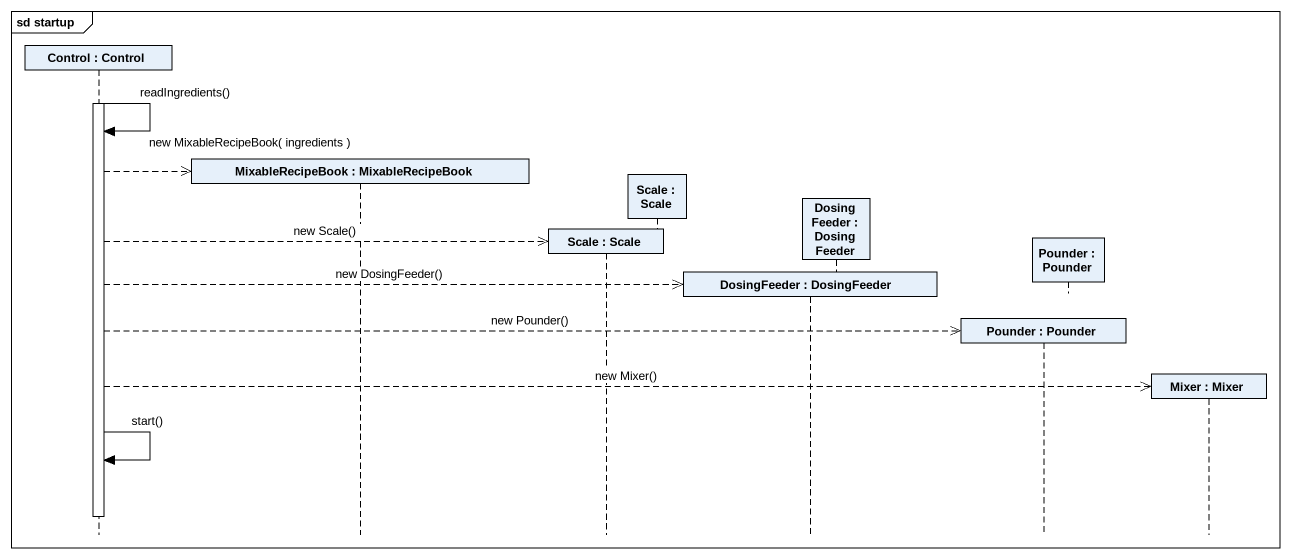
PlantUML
@startuml
mainframe sd startup
hide footbox
participant "Control : Control" as Control_
participant "MixableRecipeBook : MixableRecipeBook" as MixableRecipeBook
participant "Scale : Scale" as Scale_
participant "Scale : Scale" as Scale__2
participant "DosingFeeder : DosingFeeder" as DosingFeeder
participant "DosingFeeder : DosingFeeder" as DosingFeeder_2
participant "Pounder : Pounder" as Pounder
participant "Pounder : Pounder" as Pounder_2
participant "Mixer : Mixer" as Mixer

activate Control_
Control_ -> Control_ : readIngredients()
Control_ -->> MixableRecipeBook ** : new MixableRecipeBook( ingredients )
Control_ -->> Scale_ ** : new Scale()
Control_ -->> DosingFeeder ** : new DosingFeeder()
Control_ -->> Pounder ** : new Pounder()
Control_ -->> Mixer ** : new Mixer()
Control_ -> Control_ : start()
deactivate Control_
@enduml
